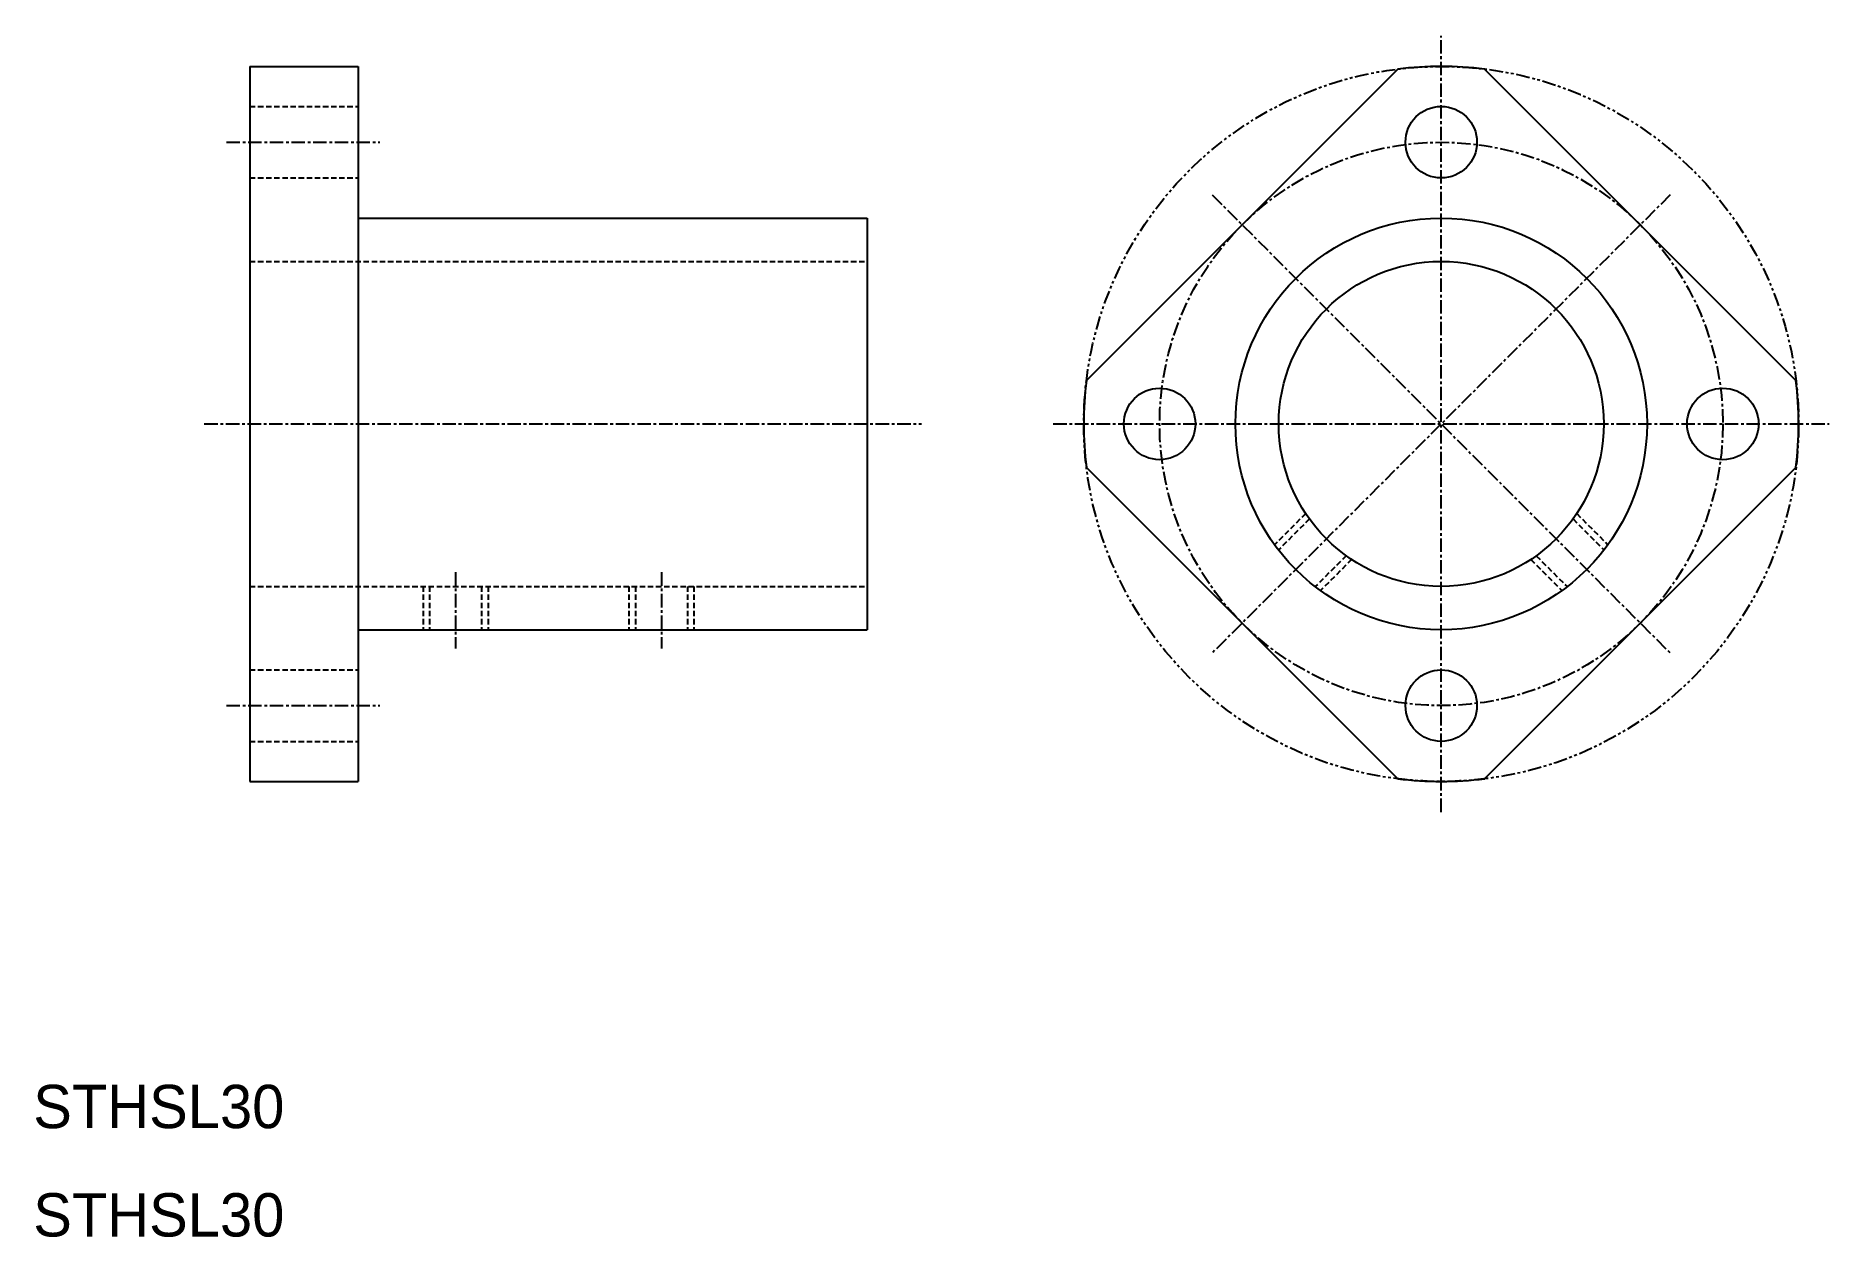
# Model space of a CAD drawing. Extents: x 10 to 176, y 10 to 121.
import ezdxf

# ---------------------------------------------------------------- set-up
doc = ezdxf.new("R2010")
doc.units = 0
for name, pattern in [('CENTER', [2, 1.25, -0.25, 0.25, -0.25]), ('DASHED', [0.75, 0.5, -0.25]), ('PHANTOM', [2.5, 1.25, -0.25, 0.25, -0.25, 0.25, -0.25])]:
    doc.linetypes.add(name, pattern=pattern)
doc.layers.get('0').update_dxf_attribs({"linetype": 'CONTINUOUS'})
doc.layers.add('CENTER', color=1, linetype='CENTER')

msp = doc.modelspace()

# ---------------------------------------------------------------- linework, layer by layer
at = {"color": 7, "linetype": 'CONTINUOUS'}
for p, q in [((30, 118), (30, 52)), ((30, 118), (40, 118)), ((40, 118), (40, 52)), ((135.99, 117.75), (107.25, 89.01)), ((144.01, 117.75), (172.75, 89.01)), ((30, 103.25), (30, 103.25)), ((40, 104), (87, 104)), ((87, 104), (87, 66)), ((30, 88.5), (30, 88.5)), ((107.25, 80.99), (135.99, 52.25)), ((172.75, 80.99), (144.01, 52.25)), ((40, 66), (87, 66)), ((30, 52), (40, 52))]:
    msp.add_line(p, q, dxfattribs=at)
at = {"color": 3, "linetype": 'DASHED'}
for p, q in [((30, 114.3), (40, 114.3)), ((30, 107.7), (40, 107.7)), ((30, 100), (87, 100)), ((127.49, 76.73), (124.61, 73.85)), ((127.83, 76.23), (124.98, 73.37)), ((152.17, 76.23), (155.02, 73.37)), ((152.51, 76.73), (155.39, 73.85)), ((131.23, 72.83), (128.37, 69.98)), ((131.73, 72.49), (128.85, 69.61)), ((148.27, 72.49), (151.15, 69.61)), ((148.77, 72.83), (151.63, 69.98)), ((30, 70), (87, 70)), ((46, 70), (46, 66)), ((46.6, 70), (46.6, 66)), ((51.4, 70), (51.4, 66)), ((52, 70), (52, 66)), ((65, 70), (65, 66)), ((65.6, 70), (65.6, 66)), ((70.4, 70), (70.4, 66)), ((71, 70), (71, 66)), ((30, 62.3), (40, 62.3)), ((30, 55.7), (40, 55.7))]:
    msp.add_line(p, q, dxfattribs=at)
at = {"color": 3, "linetype": 'PHANTOM'}
msp.add_circle((140, 85), 33, dxfattribs=at)
at = {"color": 7, "linetype": 'CONTINUOUS'}
for centre, radius in [((140, 111), 3.3), ((140, 85), 19), ((140, 85), 15), ((114, 85), 3.3), ((166, 85), 3.3), ((140, 59), 3.3)]:
    msp.add_circle(centre, radius, dxfattribs=at)
for start, end in [(83.0123, 96.9877), (173.0123, 186.9877), (353.0123, 6.9877), (263.0123, 276.9877)]:
    msp.add_arc((140, 85), 33, start, end, dxfattribs=at)
at = {"layer": 'CENTER', "color": 1, "linetype": 'CENTER'}
for p, q in [((140, 49.18), (140, 120.82)), ((27.84, 111), (42.01, 111)), ((161.15, 106.15), (118.85, 63.85)), ((118.85, 106.15), (161.15, 63.85)), ((25.78, 85), (92, 85)), ((104.18, 85), (175.82, 85)), ((49, 71.31), (49, 64.28)), ((68, 71.31), (68, 64.28)), ((27.84, 59), (42.01, 59))]:
    msp.add_line(p, q, dxfattribs=at)
msp.add_circle((140, 85), 26, dxfattribs=at)

# ---------------------------------------------------------------- texts
at = {"color": 7, "linetype": 'CONTINUOUS'}
for p in [(10, 20), (10, 10)]:
    msp.add_text('STHSL30', height=4, dxfattribs=at).set_placement(p)

doc.saveas('drawing.dxf')
